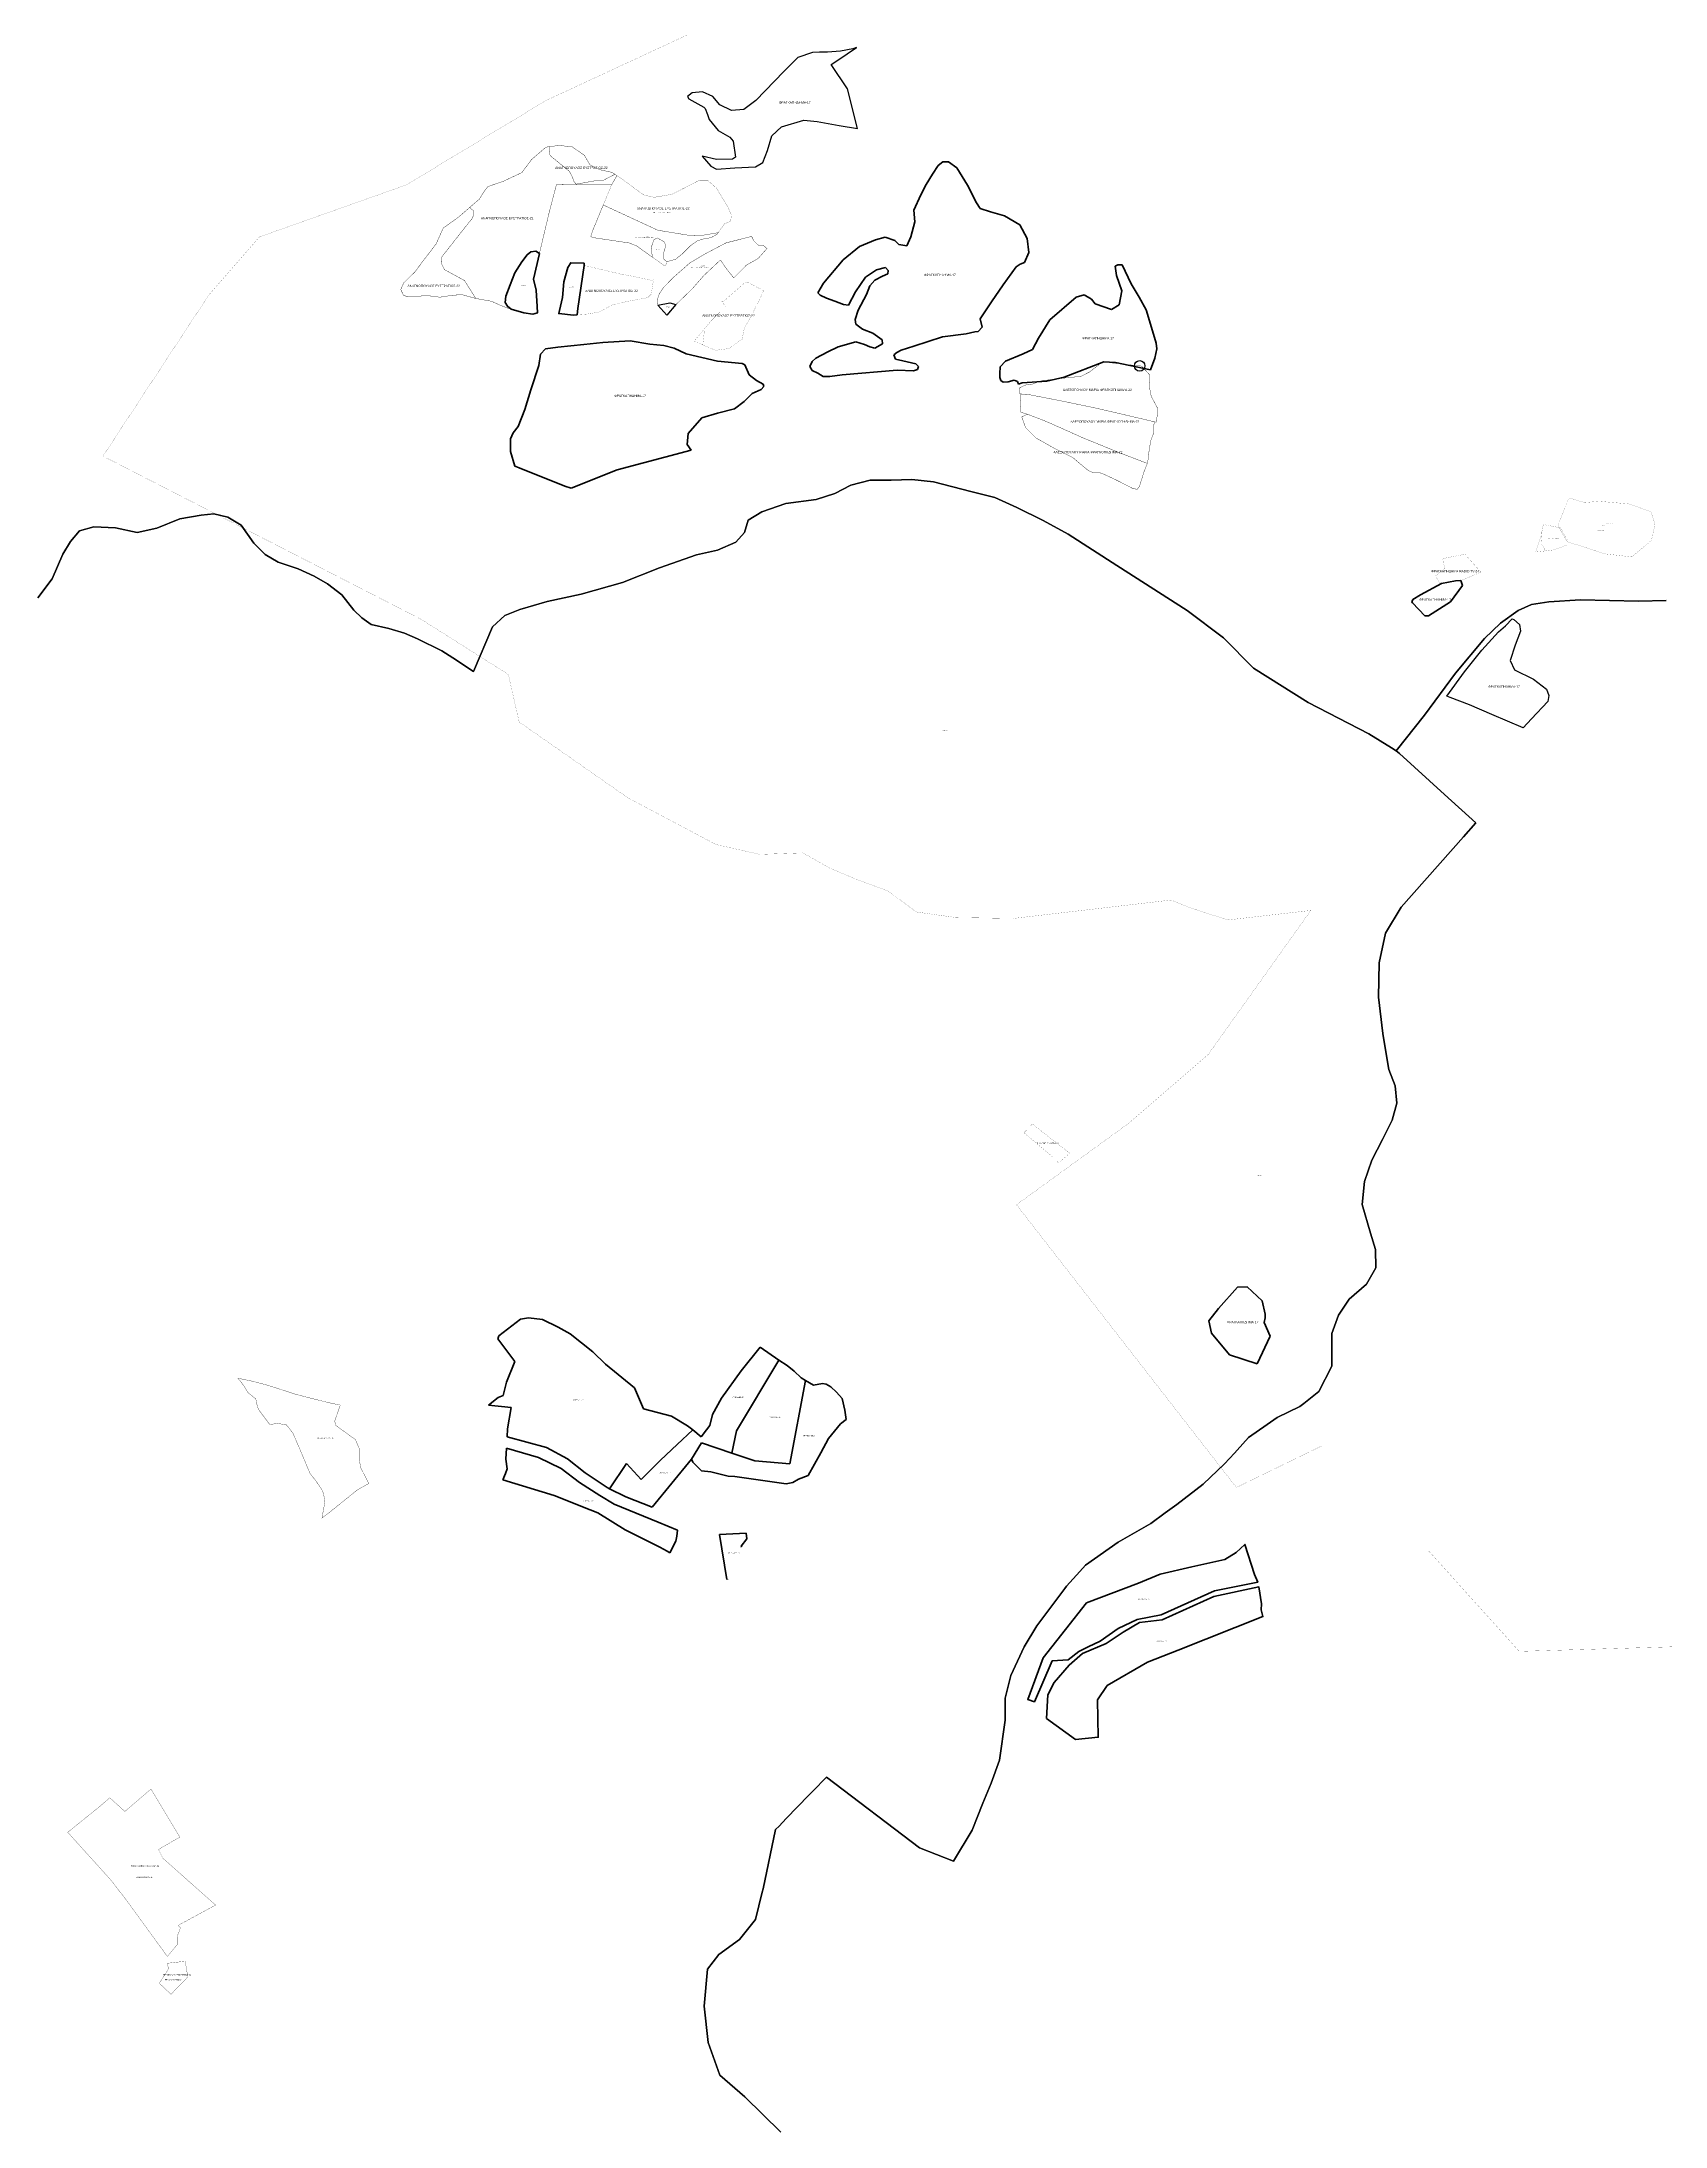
# Model space of a CAD drawing. Header units: metres. Extents: x 245125 to 394351, y 270578 to 4233311.
# Drawn here: x 268878 to 270280, y 4179397 to 4181197 of the extents above; entities that cross this region are included whole.
import ezdxf
from ezdxf.lldxf.tags import DXFTag

# ---------------------------------------------------------------- set-up
doc = ezdxf.new("R2010")
doc.units = ezdxf.units.M
for name, pattern in [('DASHDOT', [25.4, 12.7, -6.35, 0, -6.35]), ('t-orio', [0.79, 0.5, -0.12, 0.05, -0.12]), ('{ Curtain }', [0])]:
    doc.linetypes.add(name, pattern=pattern)
for name, color, linetype in [('ASTOTA', 7, 'Continuous'), ('t-orio', 7, 't-orio'), ('topo2013', 66, 'Continuous'), ('topo2017', 2, 'Continuous'), ('topo2020', 3, 'Continuous'), ('topo2021', 4, 'Continuous'), ('topo2022', 30, 'Continuous'), ('topo2023', 41, 'Continuous'), ('topo2024', 160, 'Continuous')]:
    doc.layers.add(name, color=color, linetype=linetype)
doc.layers.add('PERIGRAMMA', color=1, linetype='t-orio', lineweight=70)
doc.styles.get("Standard").update_dxf_attribs({"font": 'arial.ttf'})
tags = doc.linetypes.add('HIDDEN', pattern=[0.375, 0.25, -0.125]).pattern_tags.tags
tags[6:7] = [DXFTag(74, 4), DXFTag(75, 0), DXFTag(340, '0'), DXFTag(46, 1.0), DXFTag(50, 0.0), DXFTag(44, 0.0), DXFTag(45, 0.0)]
tags[4:5] = [DXFTag(74, 4), DXFTag(75, 0), DXFTag(340, '0'), DXFTag(46, 1.0), DXFTag(50, 0.0), DXFTag(44, 0.0), DXFTag(45, 0.0)]

msp = doc.modelspace()

# ---------------------------------------------------------------- linework, layer by layer
at = {"layer": 'ASTOTA', "color": 253, "linetype": 'HIDDEN', "ltscale": 300}
for points in [[(268875, 4180716.6), (268887.5, 4180732.9), (268896.8, 4180754.2), (268903.3, 4180765.1), (268911.1, 4180774.2), (268923.4, 4180777.8), (268942, 4180776.9), (268960.9, 4180772.9), (268977.7, 4180776.6), (268997.7, 4180784.6), (269016.1, 4180787.8), (269027.1, 4180788.9), (269039.1, 4180786), (269050.5, 4180779.3), (269061.6, 4180763.8), (269071.3, 4180753.8), (269082.5, 4180747.2), (269099.9, 4180741.5), (269113.5, 4180735.3), (269125, 4180728.5), (269137.4, 4180719.1), (269147.8, 4180705.8), (269154.8, 4180699.2), (269162.9, 4180693.5), (269178, 4180690), (269191.6, 4180686.1), (269202.7, 4180681.1), (269223.7, 4180670.6), (269233.3, 4180664.7), (269251, 4180652.8), (269267.6, 4180691.4), (269278.2, 4180701.2), (269291, 4180706.5), (269314.7, 4180713.4), (269343.9, 4180719.5), (269379.7, 4180729.8), (269411.7, 4180742.3), (269443.6, 4180753.6), (269461.6, 4180757.6), (269477.5, 4180764.4), (269485.1, 4180772.9), (269488.3, 4180783.5), (269500, 4180790.6), (269520.8, 4180798), (269546.8, 4180801.4), (269563.1, 4180806.5), (269576.7, 4180813.8), (269593.4, 4180818), (269611.6, 4180818), (269629.4, 4180818.6), (269648.1, 4180816.7), (269680.3, 4180808.3), (269701.1, 4180803), (269720, 4180794.5), (269742.9, 4180783.1), (269764.5, 4180771.5), (269806.4, 4180744.5), (269867.1, 4180705.5), (269898.5, 4180681.9), (269924.3, 4180655.7), (269971.5, 4180626.2), (270023.8, 4180599), (270043.3, 4180587.1), (270047.6, 4180584.5), (270050.4, 4180582), (270089.2, 4180546.8), (270116.1, 4180522.3), (270105.5, 4180510.2), (270051.8, 4180449.5), (270038.2, 4180427.1), (270032.7, 4180401.3), (270032.1, 4180371.8), (270036, 4180340.5), (270038, 4180328.1), (270041, 4180309.4), (270046.5, 4180295.2), (270048.1, 4180280.3), (270043.9, 4180265.6), (270035.7, 4180249), (270026.6, 4180230.9), (270020.2, 4180212.5), (270018, 4180192.9), (270025.3, 4180168.1), (270029.7, 4180153.9), (270029.8, 4180138), (270021.9, 4180123.9), (270006.9, 4180111), (269997.7, 4180097.1), (269991.9, 4180081.4), (269991.8, 4180053.3), (269980.8, 4180031.3), (269967.8, 4180021.1), (269964.4, 4180018.4), (269944.7, 4180008.8), (269936.2, 4180002.8), (269920.1, 4179991.6), (269910.2, 4179980.8), (269907.8, 4179978.1), (269899.4, 4179968.9), (269880.9, 4179951.3), (269858.1, 4179933.7), (269848.1, 4179926.5), (269835.7, 4179917.4), (269807.6, 4179901.3), (269779.3, 4179881.3), (269774.4, 4179875.9), (269762.9, 4179863.3), (269761.4, 4179861.3), (269737.2, 4179829), (269726.5, 4179811), (269714.8, 4179786.1), (269710, 4179766.6), (269710, 4179747.6), (269705.1, 4179713.2), (269698, 4179693.3), (269690.8, 4179676.1), (269681.4, 4179652.6), (269665.5, 4179626), (269636.1, 4179637.3), (269555.8, 4179698.4), (269544.1, 4179686.4), (269540.6, 4179682.8), (269521, 4179662.6), (269514.9, 4179656.2), (269511.9, 4179653.1), (269501, 4179601.9), (269500.3, 4179599.2), (269494.4, 4179575.6), (269480.7, 4179558.4), (269462.8, 4179545.3), (269453, 4179532.8), (269450.2, 4179500.7), (269453.7, 4179469.3), (269463.6, 4179441.2), (269485.3, 4179422.5), (269516.4, 4179391.9)], [(270280.6, 4180714.2), (270256.5, 4180713.6), (270206.7, 4180714.7), (270179.3, 4180713), (270164.4, 4180710.7), (270152.8, 4180705.5), (270137.6, 4180694.7), (270123.7, 4180681.4), (270098.8, 4180651.4), (270071.8, 4180615.3), (270047.6, 4180584.5), (270043.3, 4180587.1), (270023.8, 4180599), (269971.5, 4180626.2), (269924.3, 4180655.7), (269898.5, 4180681.9), (269867.1, 4180705.5), (269806.4, 4180744.5), (269764.5, 4180771.5), (269742.9, 4180783.1), (269720, 4180794.5), (269701.1, 4180803), (269680.3, 4180808.3), (269648.1, 4180816.7), (269629.4, 4180818.6), (269611.6, 4180818), (269593.4, 4180818), (269576.7, 4180813.8), (269563.1, 4180806.5), (269546.8, 4180801.4), (269520.8, 4180798), (269500, 4180790.6), (269488.3, 4180783.5), (269485.1, 4180772.9), (269477.5, 4180764.4), (269461.6, 4180757.6), (269443.6, 4180753.6), (269411.7, 4180742.3), (269379.7, 4180729.8), (269343.9, 4180719.5), (269314.7, 4180713.4), (269291, 4180706.5), (269278.2, 4180701.2), (269267.6, 4180691.4), (269251, 4180652.8), (269233.3, 4180664.7), (269223.7, 4180670.6), (269202.7, 4180681.1), (269191.6, 4180686.1), (269178, 4180690), (269162.9, 4180693.5), (269154.8, 4180699.2), (269147.8, 4180705.8), (269137.4, 4180719.1), (269125, 4180728.5), (269113.5, 4180735.3), (269099.9, 4180741.5), (269082.5, 4180747.2), (269071.3, 4180753.8), (269061.6, 4180763.8), (269050.5, 4180779.3), (269039.1, 4180786), (269027.1, 4180788.9), (269016.1, 4180787.8), (268997.7, 4180784.6), (268977.7, 4180776.6), (268960.9, 4180772.9), (268942, 4180776.9), (268923.4, 4180777.8), (268911.1, 4180774.2), (268903.3, 4180765.1), (268896.8, 4180754.2), (268887.5, 4180732.9), (268875, 4180716.6)], [(269516.4, 4179391.9), (269485.3, 4179422.5), (269463.6, 4179441.2), (269453.7, 4179469.3), (269450.2, 4179500.7), (269453, 4179532.8), (269462.8, 4179545.3), (269480.7, 4179558.4), (269494.4, 4179575.6), (269500.3, 4179599.2), (269501, 4179601.9), (269511.9, 4179653.1), (269514.9, 4179656.2), (269521, 4179662.6), (269540.6, 4179682.8), (269544.1, 4179686.4), (269555.8, 4179698.4), (269636.1, 4179637.3), (269665.5, 4179626), (269681.4, 4179652.6), (269690.8, 4179676.1), (269698, 4179693.3), (269705.1, 4179713.2), (269710, 4179747.6), (269710, 4179766.6), (269714.8, 4179786.1), (269726.5, 4179811), (269737.2, 4179829), (269761.4, 4179861.3), (269762.9, 4179863.3), (269774.4, 4179875.9), (269779.3, 4179881.3), (269807.6, 4179901.3), (269835.7, 4179917.4), (269848.1, 4179926.5), (269858.1, 4179933.7), (269880.9, 4179951.3), (269899.4, 4179968.9), (269907.8, 4179978.1), (269910.2, 4179980.8), (269920.1, 4179991.6), (269936.2, 4180002.8), (269944.7, 4180008.8), (269964.4, 4180018.4), (269967.8, 4180021.1), (269980.8, 4180031.3), (269991.8, 4180053.3), (269991.9, 4180081.4), (269997.7, 4180097.1), (270006.9, 4180111), (270021.9, 4180123.9), (270029.8, 4180138), (270029.7, 4180153.9), (270025.3, 4180168.1), (270018, 4180192.9), (270020.2, 4180212.5), (270026.6, 4180230.9), (270035.7, 4180249), (270043.9, 4180265.6), (270048.1, 4180280.3), (270046.5, 4180295.2), (270041, 4180309.4), (270038, 4180328.1), (270036, 4180340.5), (270032.1, 4180371.8), (270032.7, 4180401.3), (270038.2, 4180427.1), (270051.8, 4180449.5), (270105.5, 4180510.2), (270116.1, 4180522.3), (270089.2, 4180546.8), (270050.4, 4180582), (270047.6, 4180584.5), (270071.8, 4180615.3), (270098.8, 4180651.4), (270123.7, 4180681.4), (270137.6, 4180694.7), (270152.8, 4180705.5), (270164.4, 4180710.7), (270179.3, 4180713), (270206.7, 4180714.7), (270256.5, 4180713.6), (270280.6, 4180714.2)]]:
    msp.add_lwpolyline(points, dxfattribs=at)
at = {"layer": 't-orio', "color": 30, "linetype": 't-orio', "ltscale": 10, "const_width": 0.1}
msp.add_lwpolyline([(270188.1, 4180777.1), (270189.3, 4180776.8), (270195.2, 4180766.3), (270195.2, 4180764.9), (270194.9, 4180765)], close=True, dxfattribs=at)
at = {"layer": 'topo2013', "color": 66, "linetype": 'HIDDEN', "lineweight": 50, "ltscale": 6}
for points in [[(269729.5, 4179765.4), (269735.3, 4179763.5), (269750.5, 4179798.8), (269764.5, 4179799.8), (269773.5, 4179807), (269781.6, 4179811), (269792.1, 4179815.9), (269807.4, 4179826.7), (269823.9, 4179834.6), (269844.5, 4179838.6), (269890.7, 4179859.3), (269928, 4179866.6), (269925.3, 4179873.3), (269916.9, 4179899.4), (269909.4, 4179892.4), (269899.7, 4179886.4), (269871.2, 4179880.1), (269843.9, 4179873.6), (269825, 4179865.8), (269780.3, 4179849), (269762.2, 4179825.8), (269742.8, 4179801.5), (269729.5, 4179765.4), (269735.3, 4179763.5)], [(269745.7, 4179749), (269746.8, 4179769.5), (269752.4, 4179780.2), (269765.1, 4179795.2), (269776.7, 4179805.2), (269797.1, 4179813.8), (269811.7, 4179823.6), (269825.8, 4179832), (269845.5, 4179834.3), (269890.1, 4179854.3), (269929, 4179862.7), (269931.3, 4179848.1), (269930.9, 4179843), (269932.5, 4179837.1), (269859.4, 4179808.1), (269832.7, 4179797.7), (269798.1, 4179777.4), (269789.6, 4179765.1), (269790.3, 4179732.8), (269770.8, 4179731), (269745.7, 4179749)]]:
    msp.add_lwpolyline(points, dxfattribs=at)
at = {"layer": 'topo2017', "color": 2}
for points in [[(269581.6, 4181191.5), (269578.4, 4181190.3), (269568, 4181188.5), (269556.6, 4181187.6), (269549.7, 4181187.4), (269543.7, 4181187.3), (269531.1, 4181183), (269519.1, 4181170.8), (269494.8, 4181145.9), (269484.4, 4181138), (269473.8, 4181137.3), (269463.7, 4181142.1), (269457.7, 4181149.3), (269448.9, 4181153.2), (269439.8, 4181152.3), (269435.7, 4181149.2), (269436.9, 4181147.1), (269449.9, 4181140), (269451, 4181138.8), (269453.2, 4181133.6), (269454.5, 4181129.3), (269462.2, 4181120), (269472.3, 4181114), (269475.2, 4181110.8), (269477.1, 4181096.8), (269474.7, 4181095.1), (269460.7, 4181095), (269448.6, 4181097.7), (269452.1, 4181093.5), (269456, 4181089), (269460.8, 4181086.5), (269476.8, 4181087.7), (269494.6, 4181088.6), (269500.9, 4181092.4), (269505, 4181102.7), (269508.7, 4181115.4), (269517, 4181123.1), (269536.2, 4181128.8), (269547.8, 4181127.8), (269566.8, 4181124.1), (269582.6, 4181121.7), (269573.9, 4181155.8), (269559.7, 4181176.9), (269565.6, 4181180.7)], [(270091.2, 4180631.7), (270106.4, 4180652.7), (270121.5, 4180671.3), (270135.9, 4180687), (270141.7, 4180692.3), (270147.7, 4180698.3), (270148.9, 4180697.7), (270153.9, 4180693.4), (270154.9, 4180687.6), (270150.1, 4180675.7), (270146, 4180662.4), (270149.5, 4180654.3), (270166, 4180646.2), (270177.3, 4180637.6), (270179.3, 4180632.3), (270178.3, 4180627), (270164.3, 4180612.1), (270157, 4180604.3), (270130.1, 4180615.8), (270110.7, 4180624.2), (270094, 4180630.5)]]:
    msp.add_lwpolyline(points, close=True, dxfattribs=at)
at = {"layer": 'topo2017', "color": 2, "linetype": 'DASHDOT', "lineweight": 53, "ltscale": 8}
for points in [[(269729, 4181026.7), (269722.6, 4181038.5), (269709.5, 4181046.1), (269697.4, 4181049.7), (269688.5, 4181052.5), (269685.3, 4181057.5), (269677.4, 4181072.6), (269668.3, 4181087.6), (269661.1, 4181092.8), (269656.1, 4181092.8), (269652.2, 4181089.7), (269647.4, 4181082.1), (269641.7, 4181073.3), (269637.3, 4181064.5), (269631.3, 4181051.1), (269631.3, 4181051.1), (269631.9, 4181041.1), (269628.5, 4181028.1), (269625, 4181020.3), (269618.2, 4181021.5), (269614.7, 4181025), (269606.3, 4181027.7), (269598.1, 4181025.6), (269584.2, 4181019.8), (269570.3, 4181008.2), (269553.2, 4180988.2), (269548.3, 4180979.9), (269550.4, 4180977.8), (269555.7, 4180975.2), (269563.1, 4180972.5), (269570.5, 4180969.6), (269574.9, 4180969.2), (269580.7, 4180980.7), (269589.4, 4180993.2), (269599, 4180999.6), (269606.7, 4181001.7), (269609.1, 4180999), (269608.7, 4180996.2), (269604.1, 4180994.1), (269597.4, 4180990.7), (269593.2, 4180985.8), (269590.3, 4180978.4), (269583.2, 4180964.8), (269580.4, 4180956.8), (269581.2, 4180952.8), (269586.8, 4180948.3), (269595.8, 4180945), (269603.9, 4180939.1), (269604, 4180935.7), (269604, 4180935.7), (269597.5, 4180932.1), (269593.1, 4180933.2), (269588.6, 4180935.2), (269581.2, 4180937.4), (269565.8, 4180933.2), (269556.8, 4180928.8), (269546.5, 4180923.3), (269543.3, 4180920.5), (269541.3, 4180916.1), (269543.3, 4180912.8), (269548.2, 4180910.4), (269552.8, 4180907.6), (269558.7, 4180907.6), (269569.3, 4180909), (269616.8, 4180913.1), (269630.8, 4180912.4), (269634.4, 4180913.6), (269635.2, 4180916.3), (269632.9, 4180918.4), (269621.7, 4180921), (269615.4, 4180922.4), (269614, 4180926.3), (269616.5, 4180928.2), (269620.3, 4180930.4), (269631.3, 4180933.6), (269656, 4180941.7), (269676.4, 4180944.5), (269683.7, 4180946.2), (269686.6, 4180946.5), (269690, 4180950.1), (269688.4, 4180957.3), (269698.1, 4180972), (269708.2, 4180986.7), (269719.4, 4181002.3), (269723, 4181004.6), (269726.8, 4181006), (269730.4, 4181014.6), (269729, 4181026.7)], [(269438.9, 4180844), (269375, 4180827), (269335.5, 4180811.2), (269330, 4180813), (269290.6, 4180828.8), (269287.7, 4180829.9), (269286.9, 4180830.2), (269283.1, 4180842.8), (269283.1, 4180853.8), (269285.2, 4180858.8), (269289.7, 4180864.3), (269295.3, 4180879.1), (269300.5, 4180896.1), (269307.5, 4180916.9), (269308.8, 4180926.9), (269313.2, 4180931.3), (269323.9, 4180933), (269346.4, 4180935.1), (269362.6, 4180937), (269386.2, 4180938.3), (269403.2, 4180935.4), (269415.5, 4180934.4), (269424.3, 4180932.1), (269434.6, 4180927.1), (269461.6, 4180920.8), (269482.9, 4180918.7), (269485.2, 4180917.7), (269489.1, 4180908.9), (269495.3, 4180904.1), (269501.2, 4180901), (269501.7, 4180899), (269499.3, 4180896.2), (269491.7, 4180892.9), (269484.8, 4180886), (269476.4, 4180879.5), (269461.8, 4180875.8), (269448.3, 4180871.8), (269436.3, 4180858.4), (269435.6, 4180848.8), (269438.9, 4180844)]]:
    msp.add_lwpolyline(points, dxfattribs=at)
msp.add_lwpolyline([(269835.4, 4180913.4), (269805.1, 4180919.6), (269795.1, 4180920.1), (269760.8, 4180906.9), (269745.9, 4180903.5), (269724.7, 4180902), (269721.6, 4180901), (269720.7, 4180903.2), (269717.7, 4180904.5), (269712.7, 4180903), (269708.3, 4180902.7), (269706.2, 4180904.1), (269705.3, 4180906.6), (269705.3, 4180910.1), (269705.8, 4180916), (269710.3, 4180920.7), (269725.5, 4180927.1), (269733.7, 4180930.8), (269738.8, 4180940.6), (269748.6, 4180956.4), (269771.3, 4180976.1), (269778.2, 4180978), (269784.5, 4180974.2), (269787.8, 4180970.2), (269801.8, 4180965.5), (269808.3, 4180969.5), (269810.8, 4180981.6), (269806.2, 4180994.8), (269804.9, 4181002.8), (269807.2, 4181003.8), (269811, 4181004), (269818.8, 4180987.5), (269825.7, 4180976), (269831.8, 4180965.1), (269834.7, 4180955.5), (269840.3, 4180936.4), (269841, 4180931.3), (269839.1, 4180923.5)], close=True, dxfattribs=at)
at = {"layer": 'topo2017', "color": 2, "linetype": 'DASHDOT', "lineweight": 40, "ltscale": 5}
msp.add_lwpolyline([(270094.5, 4180712.9), (270104.6, 4180727), (270103.3, 4180731.3), (270098.7, 4180731.1), (270086.7, 4180728.7), (270068.5, 4180719.2), (270061.8, 4180715.1), (270061, 4180713.1), (270061.6, 4180712.1), (270072.2, 4180701), (270075.4, 4180700.8), (270094.5, 4180712.9)], dxfattribs=at)
msp.add_lwpolyline([(269888.2, 4180081.6), (269885.8, 4180092.4), (269894.2, 4180103), (269910.6, 4180121.3), (269919, 4180121.6), (269931.9, 4180109.5), (269934.4, 4180098.1), (269934.4, 4180094.9), (269933.4, 4180091), (269938.6, 4180079), (269927.6, 4180055.2), (269903.5, 4180062.9)], close=True, dxfattribs=at)
at = {"layer": 'topo2017', "color": 2, "linetype": 'DASHDOT', "lineweight": 53, "ltscale": 6}
for points in [[(269368.6, 4179947.4), (269366.5, 4179948.4), (269347.5, 4179961.1), (269332.3, 4179973.2), (269314.1, 4179983.1), (269280.3, 4179992.2), (269280.4, 4179999.2), (269283.5, 4180017.5), (269264, 4180019.4), (269272.3, 4180026.1), (269276.7, 4180027.8), (269279.5, 4180039.3), (269286.9, 4180057.3), (269272.2, 4180076.9), (269272.9, 4180079.4), (269291.8, 4180093.8), (269298.6, 4180094.9), (269310.7, 4180093.5), (269324.1, 4180086.9), (269334.4, 4180081.1), (269354.1, 4180065.5), (269365, 4180054.9), (269390.2, 4180034.6), (269397.9, 4180016.4), (269421.9, 4180010.1), (269435.7, 4180001.8), (269440.3, 4179998.2), (269426.9, 4179985.6), (269412.6, 4179972.1), (269395.8, 4179955.5), (269383.2, 4179969.1)], [(269405.4, 4179931.6), (269382.7, 4179940.5), (269368.6, 4179947.4), (269383.2, 4179969.1), (269395.8, 4179955.5), (269412.6, 4179972.1), (269426.9, 4179985.6), (269440.3, 4179998.2), (269447.6, 4179992.3), (269452.1, 4179998.2), (269455, 4180002), (269457.5, 4180011.4), (269465.1, 4180025.7), (269482.1, 4180049.1), (269498.4, 4180069.6), (269514.6, 4180058.4), (269478.2, 4179997.5), (269474.2, 4179978), (269447.9, 4179987.1), (269439.2, 4179972.9)], [(269447.9, 4179987.1), (269439.2, 4179972.9), (269440.4, 4179970.4), (269447.8, 4179962.9), (269456, 4179962), (269470.8, 4179958.3), (269476.7, 4179957.9), (269521, 4179951.6), (269526.8, 4179952.7), (269531.5, 4179955.8), (269540.1, 4179958.9), (269551, 4179978.3), (269557.6, 4179990.8), (269567.9, 4180003.3), (269572.7, 4180007.2), (269571.7, 4180015.1), (269569.2, 4180025.4), (269564.5, 4180030.8), (269559.4, 4180035.5), (269555.5, 4180037.8), (269552.2, 4180038.3), (269544.5, 4180036.9), (269537.7, 4180040.9), (269524, 4179968.9), (269494, 4179971.5), (269474.2, 4179978), (269447.9, 4179987.1)], [(269279.5, 4179982.3), (269307.3, 4179974.3), (269326.7, 4179964.8), (269342.6, 4179952.7), (269360.2, 4179941.5), (269372.4, 4179934), (269410.5, 4179918.6), (269427.2, 4179911.5), (269426.7, 4179906.5), (269425.6, 4179902), (269420.5, 4179892.1), (269418.3, 4179893.5), (269411.9, 4179896.9), (269381.9, 4179911.8), (269358.5, 4179926.6), (269351.8, 4179929.2), (269320.6, 4179941.5), (269276.5, 4179955), (269278.6, 4179960.5), (269280.2, 4179964.5), (269279.1, 4179972.9), (269279.5, 4179982.3)]]:
    msp.add_lwpolyline(points, close=True, dxfattribs=at)
msp.add_lwpolyline([(269524, 4179968.9), (269494, 4179971.5), (269474.2, 4179978), (269478.2, 4179997.5), (269514.6, 4180058.4), (269521.9, 4180053.8), (269528, 4180048.8), (269534, 4180043.1), (269537.7, 4180040.9), (269524, 4179968.9)], dxfattribs=at)
at = {"layer": 'topo2017', "color": 2, "linetype": 'DASHDOT', "lineweight": 53, "ltscale": 6, "flags": 128}
msp.add_lwpolyline([(269469.9, 4179868.9), (269463.5, 4179907.8), (269463.5, 4179907.8), (269486.5, 4179909.1), (269486.5, 4179909.1), (269486.5, 4179909.1), (269487, 4179904.1), (269482.2, 4179897.7), (269486.7, 4179877.7)], close=True, dxfattribs=at)
at = {"layer": 'topo2020', "color": 3, "ltscale": 100, "const_width": 0.25}
msp.add_lwpolyline([(269047.9, 4180042.7), (269050.7, 4180042.2), (269060.8, 4180040.1), (269072, 4180037.1), (269079.9, 4180034.7), (269091.9, 4180030.8), (269096.3, 4180029.3), (269109.3, 4180025.9), (269122.2, 4180022.7), (269128.8, 4180021.1), (269136.1, 4180019.6), (269131.3, 4180005.7), (269132.3, 4180002), (269149.2, 4179989.8), (269152.8, 4179981.5), (269152.8, 4179971.4), (269153.6, 4179965.9), (269160.7, 4179951.9), (269151, 4179946.5), (269132.3, 4179931.4), (269125.9, 4179926.3), (269120.3, 4179922.1), (269122.2, 4179932.4), (269122.7, 4179935.6), (269122.7, 4179938.1), (269121.4, 4179943.8), (269120.1, 4179946.8), (269115.6, 4179953.4), (269109.9, 4179960.9), (269101, 4179982.1), (269095.2, 4179995.5), (269089.6, 4180002.6), (269086.5, 4180003.1), (269081.7, 4180003.7), (269080.2, 4180003.5), (269075.2, 4180002.9), (269066, 4180015.2), (269064.7, 4180017.8), (269063.2, 4180025), (269056.7, 4180030.1), (269053.9, 4180034.7), (269053.1, 4180036.1)], close=True, dxfattribs=at)
at = {"layer": 'topo2021', "color": 4, "lineweight": 53, "ltscale": 2, "const_width": 0.1}
for points in [[(269902.2, 4180438.4), (269869.2, 4180449), (269853.3, 4180455.6), (269717, 4180439.7), (269667.4, 4180440.5), (269633.3, 4180445.3), (269609.2, 4180463.3), (269583.3, 4180472.8), (269558.7, 4180483.1), (269535.4, 4180496.3), (269498.3, 4180495), (269460.5, 4180503.5), (269384.4, 4180543.8), (269290.5, 4180609.3), (269281.2, 4180650.3), (269205.8, 4180698), (268931.3, 4180838.8), (269022.6, 4180977.8), (269066.3, 4181028), (269193.3, 4181073), (269313.7, 4181145.8), (269479, 4181222.5)], [(270331.6, 4179812.3), (270153.7, 4179807), (270075, 4179894.3), (269984.4, 4179984.9), (269909.6, 4179948.5), (269719.8, 4180192.6), (269816.4, 4180262.7), (269885.2, 4180322.2), (269973.8, 4180446.6), (269902.2, 4180438.4)]]:
    msp.add_lwpolyline(points, dxfattribs=at)
at = {"layer": 'topo2021', "color": 4, "lineweight": 35, "ltscale": 2, "const_width": 0.1}
msp.add_lwpolyline([(270197.3, 4180802.7), (270196.6, 4180801.6), (270195.5, 4180800), (270190.8, 4180788.3), (270187.1, 4180779), (270194.9, 4180765), (270227.9, 4180754.4), (270250.8, 4180751.8), (270267.8, 4180766), (270270.4, 4180777.9), (270270.8, 4180780), (270269.5, 4180784.3), (270268.2, 4180788.4), (270267.5, 4180790.7), (270248.7, 4180797.5), (270239.8, 4180798.3), (270230.7, 4180799.1), (270222.8, 4180799.8), (270210, 4180798.7), (270197.3, 4180802.7)], dxfattribs=at)
at = {"layer": 'topo2022', "color": 30, "const_width": 0.3}
msp.add_lwpolyline([(269316.4, 4181100.2), (269317.4, 4181098.1), (269320.1, 4181095.9), (269333.9, 4181084.6), (269336.2, 4181080.2), (269338.1, 4181075.2), (269339.9, 4181073.6), (269354.9, 4181076.3), (269362.4, 4181076.5), (269371, 4181081), (269373.1, 4181082.1), (269374.9, 4181080.9), (269370.3, 4181073), (269348.6, 4181072.9), (269322.7, 4181073.2), (269316.4, 4181049.1), (269308, 4181013.7), (269305, 4181015.6), (269300.7, 4181015.2), (269297.4, 4181012.6), (269292.9, 4181006.6), (269286.9, 4180997), (269282.8, 4180986.8), (269279.1, 4180976.9), (269278.9, 4180975.6), (269278.5, 4180971.3), (269280.5, 4180968.2), (269283.7, 4180965.6), (269282.5, 4180965.9), (269274, 4180969.1), (269271.7, 4180970.2), (269266.6, 4180972.5), (269253.1, 4180974.9), (269243.3, 4180990.4), (269226, 4180999.8), (269223.7, 4181004.6), (269223.5, 4181010.5), (269243.8, 4181036.3), (269250.5, 4181044.6), (269251.5, 4181050.5), (269249.2, 4181052), (269248.1, 4181053.7), (269256.2, 4181060.7), (269260, 4181066.9), (269263.6, 4181071.5), (269276.7, 4181076), (269292.9, 4181083.6), (269301, 4181094.6), (269313.6, 4181105.5), (269317, 4181106), (269316.4, 4181100.2)], dxfattribs=at)
at = {"layer": 'topo2022', "color": 30}
for points, const_width in [([(269317, 4181106), (269324.9, 4181107), (269336.3, 4181105.8), (269346.8, 4181098.5), (269351.6, 4181090.3), (269359.9, 4181086.1), (269370.9, 4181083.7), (269373.1, 4181082.1), (269371, 4181081), (269362.4, 4181076.5), (269354.9, 4181076.3), (269339.9, 4181073.6), (269338.1, 4181075.2), (269336.2, 4181080.2), (269333.9, 4181084.6), (269320.1, 4181095.9), (269317.4, 4181098.1), (269316.4, 4181100.2)], 0.3), ([(269253.1, 4180974.9), (269241.5, 4180978.1), (269234, 4180977.8), (269222.1, 4180976), (269211.8, 4180977.3), (269201, 4180976.8), (269194.9, 4180976.2), (269190.7, 4180977.6), (269188.3, 4180982.6), (269190.9, 4180988.4), (269200.7, 4180998), (269207.6, 4181007.3), (269218.8, 4181021.9), (269225, 4181035.7), (269237.8, 4181044.8), (269248.1, 4181053.7), (269249.2, 4181052), (269251.5, 4181050.5), (269250.5, 4181044.6), (269243.8, 4181036.3), (269223.5, 4181010.5), (269223.7, 4181004.6), (269226, 4180999.8), (269243.3, 4180990.4)], 0.3), ([(269410.3, 4180969), (269409.5, 4180973.2), (269411.6, 4180979.2), (269415.3, 4180984.5), (269423.4, 4180992.9), (269437.9, 4181005.6), (269451.2, 4181013.5), (269469.1, 4181022.9), (269470.3, 4181023.2), (269489.4, 4181028), (269491.2, 4181028.4), (269493, 4181024.7), (269497, 4181020.8), (269501, 4181020.9), (269504.4, 4181018), (269496.8, 4181009.4), (269486.7, 4181003.7), (269478.6, 4180995.5), (269475.7, 4180992.7), (269469.9, 4180999.9), (269464.2, 4181008.1), (269449.9, 4180994.7), (269439.6, 4180982.9), (269425.8, 4180969.6), (269420.7, 4180971.2)], 0.3), ([(269346.7, 4181003.3), (269348.4, 4181003), (269379.6, 4180995.6), (269381.4, 4180995.5), (269405.3, 4180990.4), (269406.3, 4180991.7), (269406.4, 4180990.4), (269404.5, 4180978.7), (269401.4, 4180975.6), (269382.6, 4180972.1), (269370.7, 4180969.2), (269359.7, 4180963.3), (269359.2, 4180963), (269348.6, 4180961.4), (269340.5, 4180960.8), (269341.2, 4180966.1)], 0.1)]:
    msp.add_lwpolyline(points, close=True, dxfattribs=dict(at, const_width=const_width))
at = {"layer": 'topo2022', "color": 30, "linetype": 't-orio', "ltscale": 2}
for points, const_width in [([(269374.9, 4181080.9), (269380.9, 4181076.8), (269397.8, 4181064.4), (269406.9, 4181062.2), (269422.4, 4181064.8), (269446.2, 4181077), (269453.1, 4181077), (269460.8, 4181070.1), (269470.8, 4181053.7), (269473.7, 4181047), (269473.1, 4181041.6), (269467.6, 4181039.2), (269462.3, 4181031.7), (269458.2, 4181031), (269449.9, 4181029.6), (269437.7, 4181029.3), (269410.2, 4181033.8), (269363.1, 4181055.6), (269370.3, 4181073)], 0.15), ([(269363.1, 4181055.6), (269410.2, 4181033.8), (269437.7, 4181029.3), (269449.9, 4181029.6), (269462.3, 4181031.7), (269461.4, 4181030.3), (269456.1, 4181027.4), (269449.7, 4181026.3), (269444.2, 4181024.6), (269438.3, 4181020.4), (269431.3, 4181013.4), (269425.6, 4181008.8), (269418, 4181006.6), (269415, 4181009.2), (269415.5, 4181015.3), (269417.2, 4181020.6), (269415.5, 4181024), (269409.6, 4181027.2), (269406.7, 4181025.4), (269404.8, 4181019.8), (269405.3, 4181010.7), (269391.7, 4181020.4), (269385.5, 4181022.8), (269354, 4181027.5), (269352.3, 4181028.5), (269354.1, 4181033.8)], 0.3), ([(269418, 4181006.6), (269417.5, 4181004.1), (269415.9, 4181003.2), (269405.3, 4181010.7), (269404.8, 4181019.8), (269406.7, 4181025.4), (269409.6, 4181027.2), (269415.5, 4181024), (269417.2, 4181020.6), (269415.5, 4181015.3), (269415, 4181009.2)], 0.2), ([(269501.7, 4180981.5), (269501.5, 4180981.4), (269497.4, 4180972.6), (269488.7, 4180955.9), (269484.9, 4180949.5), (269482.9, 4180939.5), (269478.8, 4180937), (269471.8, 4180931.7), (269462, 4180930.4), (269461.3, 4180929.6), (269449, 4180934.8), (269450.3, 4180946), (269450, 4180947.8), (269450.1, 4180948.2), (269455.9, 4180955.2), (269468.7, 4180968.2), (269465.2, 4180972.2), (269467, 4180972.4), (269485.5, 4180988.7), (269487.5, 4180989)], 0.1), ([(269449, 4180934.8), (269441.5, 4180938), (269444, 4180941), (269450.1, 4180948.2), (269450, 4180947.8), (269450.3, 4180946)], 0.1)]:
    msp.add_lwpolyline(points, close=True, dxfattribs=dict(at, const_width=const_width))
at = {"layer": 'topo2022', "color": 30, "lineweight": 80, "ltscale": 5}
for points in [[(269305, 4181015.6), (269308, 4181013.7), (269302.8, 4180991.6), (269305.2, 4180982), (269306, 4180968.1), (269306.4, 4180962.5), (269302.3, 4180961.4), (269294.6, 4180962.5), (269283.7, 4180965.6), (269280.5, 4180968.2), (269278.5, 4180971.3), (269279.1, 4180976.9), (269282.8, 4180986.8), (269286.9, 4180997), (269292.9, 4181006.6), (269297.4, 4181012.6), (269300.7, 4181015.2), (269305, 4181015.6)], [(269346.7, 4181005.3), (269346.7, 4181003.3), (269341.2, 4180966.1), (269340.5, 4180960.8), (269337.5, 4180960.6), (269324.7, 4180961.9), (269325.3, 4180964.4), (269327.8, 4180975.8), (269329.1, 4180989.3), (269332.4, 4181001.6), (269335, 4181005.7), (269346.7, 4181005.3)]]:
    msp.add_lwpolyline(points, close=True, dxfattribs=at)
at = {"layer": 'topo2022', "color": 30}
msp.add_lwpolyline([(269425.8, 4180969.6), (269417.9, 4180960.6), (269410.3, 4180969), (269420.7, 4180971.2)], close=True, dxfattribs=at)
at = {"layer": 'topo2022', "color": 30, "linetype": 't-orio', "lineweight": 35, "ltscale": 5, "const_width": 0.3}
msp.add_lwpolyline([(269722.7, 4180892.5), (269722.2, 4180897.5), (269727.1, 4180900.1), (269733.5, 4180901), (269738.3, 4180902.8), (269741, 4180903.8), (269741, 4180903.8), (269755.5, 4180905.6), (269775.5, 4180907.7), (269782.9, 4180911.5), (269794, 4180920.1), (269811.2, 4180918.3), (269827.9, 4180916.5), (269834.7, 4180908.9), (269834.3, 4180899.6), (269836.1, 4180890.2), (269836.8, 4180889), (269841.4, 4180880.4), (269841.4, 4180874.5), (269840.2, 4180868.1), (269835.2, 4180869.3), (269807.5, 4180875.8), (269786.7, 4180880.6), (269758.3, 4180886.5), (269730, 4180892)], close=True, dxfattribs=at)
at = {"layer": 'topo2022', "color": 30, "ltscale": 5, "const_width": 0.3}
msp.add_lwpolyline([(269723.1, 4180892.5), (269722.9, 4180890.8), (269723.6, 4180876.6), (269724, 4180876.5), (269729.2, 4180875), (269744.5, 4180869.1), (269759, 4180862.7), (269777.3, 4180854.5), (269809.2, 4180841.5), (269832.7, 4180832.5), (269833, 4180833.2), (269834.1, 4180842.6), (269835.6, 4180852.1), (269837.8, 4180857.7), (269837.9, 4180858.5), (269838.6, 4180868.5), (269835.2, 4180869.3), (269807.5, 4180875.8), (269786.7, 4180880.6), (269758.3, 4180886.5), (269730, 4180892), (269723.1, 4180892.5)], dxfattribs=at)
at = {"layer": 'topo2022', "color": 30, "lineweight": 0, "const_width": 0.3}
msp.add_lwpolyline([(269729.2, 4180875), (269724.3, 4180872.7), (269727.6, 4180863.4), (269736.6, 4180854.5), (269753, 4180845.2), (269768.5, 4180837.5), (269774.8, 4180832.1), (269775.3, 4180831.7), (269781.8, 4180826.3), (269786.1, 4180824.5), (269793, 4180824.2), (269805.8, 4180818.2), (269820.5, 4180810.7), (269824.1, 4180810.2), (269825.9, 4180812.7), (269830, 4180825.8), (269832.7, 4180832.5), (269809.2, 4180841.5), (269777.3, 4180854.5), (269759, 4180862.7), (269744.5, 4180869.1), (269729.2, 4180875)], dxfattribs=at)
at = {"layer": 'topo2022', "color": 30, "linetype": 't-orio', "ltscale": 10, "const_width": 0.1}
for points in [[(270167.9, 4180756), (270172.6, 4180770.1), (270173.4, 4180774.4), (270173.2, 4180772.7), (270172.4, 4180763.2), (270175.8, 4180758.6), (270175.1, 4180756.8)], [(270173.4, 4180774.4), (270174.5, 4180779.8), (270188.1, 4180777.1), (270194.9, 4180765), (270195.2, 4180764.9), (270195.2, 4180762.2), (270185.7, 4180758.6), (270182.1, 4180757.7), (270175.1, 4180756.8), (270175.8, 4180758.6), (270172.4, 4180763.2), (270173.2, 4180772.7)]]:
    msp.add_lwpolyline(points, close=True, dxfattribs=at)
at = {"layer": 'topo2022', "color": 30, "linetype": 't-orio', "lineweight": 35, "ltscale": 5, "const_width": 0.1}
msp.add_lwpolyline([(269756, 4180228.8), (269751.3, 4180233.6), (269726.2, 4180254.7), (269733.5, 4180262.3), (269743.2, 4180254.6), (269759.8, 4180241.7), (269765.7, 4180237), (269757.3, 4180229.7)], dxfattribs=at)
at = {"layer": 'topo2022', "color": 30, "linetype": 't-orio', "lineweight": 50, "ltscale": 0.5, "const_width": 0.2, "flags": 128}
for points in [[(268900.9, 4179650.8), (268928, 4179672.7), (268937.2, 4179680.6), (268950.2, 4179668.8), (268972.8, 4179688.2), (268997.7, 4179646.7), (268979.2, 4179636), (268983, 4179628.4), (269028.5, 4179588), (268996.1, 4179570.4), (268998.2, 4179568.3), (268995.4, 4179561), (268995.3, 4179553.7), (268986.9, 4179543.6), (268951.4, 4179592.4), (268938.2, 4179609.5)], [(268986.5, 4179537.7), (269002.3, 4179539.5), (269004.5, 4179525.9), (268990, 4179511), (268979.9, 4179520.5), (268988, 4179533.1)]]:
    msp.add_lwpolyline(points, close=True, dxfattribs=at)
at = {"layer": 'topo2022', "color": 1}
msp.add_circle((269826.1, 4180916.7), 4.51, dxfattribs=at)
at = {"layer": 'topo2024', "linetype": 't-orio', "ltscale": 1.2, "const_width": 0.1}
msp.add_lwpolyline([(270098.7, 4180731.1), (270103.3, 4180731.3), (270120.7, 4180738.7), (270106.8, 4180754.1), (270087.5, 4180750.3), (270089.5, 4180741.8), (270081.2, 4180735.1), (270084.5, 4180730.5), (270086.7, 4180728.7)], close=True, dxfattribs=at)

# ---------------------------------------------------------------- texts
at = {"layer": 'PERIGRAMMA', "color": 3, "lineweight": 35, "ltscale": 2, "insert": (270221.2, 4180774.9), "char_height": 0.5, "width": 3.661, "attachment_point": 1}
msp.add_mtext('ΓΑΒΡΙΛΙΑΔΗΣ-20', dxfattribs=at)
at = {"layer": 'topo2013', "color": 66, "char_height": 1, "width": 14.06, "attachment_point": 1}
for insert in [(269824.3, 4179852.6), (269839.1, 4179816.3)]:
    msp.add_mtext('ΤΣΟΥΚΑΛΑΣ-13', dxfattribs=dict(at, insert=insert))
at = {"layer": 'topo2017', "color": 2, "lineweight": 35, "ltscale": 2, "char_height": 2, "width": 3.661, "attachment_point": 1}
for insert in [(269514.7, 4181145), (269640, 4180996.2), (269776.5, 4180941.7), (269372.6, 4180891.9), (270067.4, 4180715.9), (270126.9, 4180640.8), (269901.2, 4180092.3)]:
    msp.add_mtext('ΦΡΑΓΚΑΠΗΔΗΜΑ-17', dxfattribs=dict(at, insert=insert))
at = {"layer": 'topo2017', "color": 2, "linetype": '{ Curtain }', "char_height": 1, "width": 13.437, "attachment_point": 1}
for insert in [(269336.9, 4180024.7), (269474.3, 4180026.8), (269506.6, 4180009.6), (269536.1, 4179993.7), (269411.4, 4179961.6), (269345.5, 4179937.5), (269471, 4179892.5)]:
    msp.add_mtext('ΜΠΑΚΑΛΗΣ-17', dxfattribs=dict(at, insert=insert))
at = {"layer": 'topo2020', "color": 3, "lineweight": 35, "ltscale": 2, "insert": (269115.6, 4179991.5), "char_height": 1, "width": 3.661, "attachment_point": 1}
msp.add_mtext('KANEΛΛΟΠΟΥΛΟΥ-20', dxfattribs=at)
at = {"layer": 'topo2021', "color": 4, "lineweight": 35, "ltscale": 2, "char_height": 0.5, "width": 3.661, "attachment_point": 1}
for s, insert in [('ΓΑΒΡΙΛΙΑΔΗΣ-21', (270224.1, 4180778.9)), ('ΑΓ.ΝΙΚΟΛΑΟΣ-21', (269655.5, 4180602.1))]:
    msp.add_mtext(s, dxfattribs=dict(at, insert=insert))
at = {"layer": 'topo2021', "color": 4, "insert": (269927.8, 4180218.2), "char_height": 0.5, "width": 3.661, "attachment_point": 1}
msp.add_mtext('ΑΓ.ΝΙΚΟΛΑΟΣ-21', dxfattribs=at)
at = {"layer": 'topo2022', "color": 30, "lineweight": 35, "ltscale": 2, "attachment_point": 1}
for s, insert, char_height, width in [('ΑΝΑΓΝΩΠΟΥΛΟΣ ΕΥΣΤΡΑΤΙΟΣ-22', (269321.6, 4181088.7), 2, 95.778), ('ΑΝΑΓΝΩΠΟΥΛΟΣ ΕΥΣΤΡΑΤΙΟΣ-22', (269257.5, 4181045.2), 2, 95.778), ('ΑΝΑΓΝΩΠΟΥΛΟΣ ΕΥΣΤΡΑΤΙΟΣ-22', (269392.2, 4181053.7), 2, 95.778), ('ΚΑΦΟΥΣΑΣ ΧΑΡΑΛΑΜΠΟΣ ΦΡΑΓΚΟΠΗΔΗΜΑ-22', (269405.7, 4181049.2), 0.5, 95.778), ('ΚΑΦΟΥΣΑΣ ΧΑΡΑΛΑΜΠΟΣ ΦΡΑΓΚΟΠΗΔΗΜΑ-22', (269390.9, 4181027.6), 0.5, 95.778), ('ΚΑΡΕΛΑΣ-22', (269399.8, 4181028.9), 0.5, 95.778), ('ΚΑΡΕΛΑΣ-22', (269408.5, 4181017.3), 0.5, 95.778), ('ΑΝΑΓΝΩΠΟΥΛΟΣ ΕΥΣΤΡΑΤΙΟΣ-22', (269194.2, 4180986.7), 2, 95.778), ('ΚΑΡΕΛΑΣ-22', (269292, 4180986.4), 0.5, 95.778), ('ΚΑΦΟΥΣΑΣ ΧΑΡΑΛΑΜΠΟΣ ΦΡΑΓΚΟΠΗΔΗΜΑ-22', (269437.9, 4181001.7), 0.5, 95.778), ('ΚΑΡΕΛΑΣ-22', (269446.8, 4181003.1), 0.5, 95.778), ('ΚΑΡΕΛΑΣ-22', (269333.7, 4180985), 0.5, 95.778), ('ΑΝΑΓΝΩΠΟΥΛΟΣ ΕΥΣΤΡΑΤΙΟΣ-22', (269347.7, 4180982.6), 2, 95.778), ('ΚΑΡΕΛΑΣ-22', (269416.7, 4180967.7), 0.5, 95.778), ('ΑΝΑΓΝΩΠΟΥΛΟΣ ΕΥΣΤΡΑΤΙΟΣ-22', (269448.6, 4180961.1), 2, 95.778), ('ΑΛΕΞΟΠΟΥΛΟΥ ΜΑΡΙΑ ΦΡΑΓΚΟΠΗΔΗΜΑ-22', (269759.9, 4180897.1), 2, 95.778), ('ΑΛΕΞΟΠΟΥΛΟΥ ΜΑΡΙΑ ΦΡΑΓΚΟΠΗΔΗΜΑ-22', (269766.3, 4180869.6), 2, 95.778), ('ΑΛΕΞΟΠΟΥΛΟΥ ΜΑΡΙΑ ΦΡΑΓΚΟΠΗΔΗΜΑ-22', (269751.7, 4180843.3), 2, 95.778), ('THNIAKOΣ ΦΡΑΓΚΑΠΗΔΗΜΑ-22', (270178.1, 4180767.8), 0.5, 10.915), ('ΞΗΡΟΜΕΡΙΤΗΣ ΧΡΗΣΤΟΣ-22', (269737.1, 4180246), 1, 95.778), ('ΠΑΡΑΣΚΕΥΟΠΟΥΛΟΣ ΑΛΠΟΧΩΡΙ-22', (268955.5, 4179622.2), 1, 95.778), ('ΠΑΡΑΣΚΕΥΟΠΟΥΛΟΣ ΑΛΠΟΧΩΡΙ-22', (268983.3, 4179528.4), 1, 95.778)]:
    msp.add_mtext(s, dxfattribs=dict(at, insert=insert, char_height=char_height, width=width))
at = {"layer": 'topo2022', "color": 137, "lineweight": 35, "ltscale": 2, "char_height": 1, "width": 95.778, "attachment_point": 1}
for insert in [(268959.9, 4179612.5), (268984.8, 4179524.1)]:
    msp.add_mtext('ΜΑΝΩΛΟΠΟΥΛΟΣ-15', dxfattribs=dict(at, insert=insert))
at = {"layer": 'topo2023', "lineweight": 35, "ltscale": 2, "insert": (270226.6, 4180781.2), "char_height": 0.5, "width": 12.729, "attachment_point": 1}
msp.add_mtext('ΤΑΣΟΣ ΓΑΒΡΙΛΙΑΔΗΣ-23', dxfattribs=at)
at = {"layer": 'topo2024', "lineweight": 35, "ltscale": 2, "insert": (270077.7, 4180740.5), "char_height": 2, "width": 44.317, "attachment_point": 1}
msp.add_mtext('ΦΡΑΓΚΑΠΗΔΗΜΑ RADIO TV-24', dxfattribs=at)

doc.saveas('drawing.dxf')
